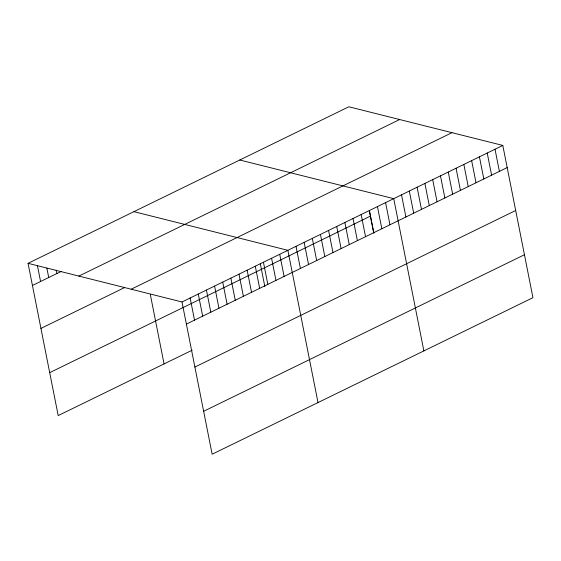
<?xml version="1.0" encoding="UTF-8"?>
<svg xmlns="http://www.w3.org/2000/svg" width="561" height="561" viewBox="0 0 561 561"><rect width="100%" height="100%" fill="white"/><g stroke="black" fill="none" stroke-linecap="round" stroke-linejoin="round"><path stroke-width="0.84" d="M28.05 263.326L348.851 106.779L502.803 145.425L532.95 297.674L212.149 454.221L182.002 301.972L28.05 263.326L58.197 415.575L192.192 350.19M32.433 285.472L61.303 271.384M78.856 276.082L399.656 119.535M40.939 328.402L124.591 287.583M131.197 289.217L451.998 132.669M182.002 301.972L502.803 145.425M49.698 372.644L370.498 216.09M186.385 324.111L507.186 167.564M194.884 367.048L515.692 210.501M203.643 411.283L524.451 254.736M239.778 160.004L393.731 198.65L423.878 350.898M133.918 211.665L287.863 250.311L318.01 402.56M495.012 149.226L499.395 171.364M487.221 153.027L491.604 175.172M479.431 156.828L483.813 178.973M471.64 160.628L476.023 182.774M463.849 164.436L468.232 186.575M456.058 168.237L460.441 190.375M448.267 172.038L452.65 194.176M440.476 175.838L444.859 197.977M432.685 179.639L437.068 201.785M424.894 183.44L429.277 205.585M417.103 187.241L421.486 209.386M409.313 191.049L413.695 213.187M401.522 194.849L405.905 216.988M385.589 202.626L389.972 224.765M377.441 206.595L381.831 228.741M369.383 210.466L373.899 233.264M369.299 210.571L373.682 232.71M361.158 214.547L365.541 236.686M353.016 218.517L357.399 240.662M344.868 222.493L349.258 244.638M336.726 226.469L341.109 248.607M328.585 230.438L332.968 252.583M320.443 234.414L324.826 256.559M312.295 238.39L316.677 260.528M304.153 242.366L308.536 264.504M296.012 246.335L300.394 268.481M279.722 254.287L284.104 276.426M271.58 258.256L275.963 280.402M263.439 262.232L267.821 284.371M260.311 263.691L264.827 286.496M255.29 266.209L259.673 288.347M247.149 270.178L251.531 292.323M239.007 274.154L243.39 296.299M230.859 278.13L235.248 300.268M222.717 282.099L227.1 304.244M214.575 286.075L218.958 308.22M206.434 290.051L210.817 312.189M198.285 294.027L202.675 316.166M190.144 297.996L194.527 320.142M150.306 294.441L164.064 363.914M56.191 270.143L56.864 273.551M46.865 268.158L48.723 277.52M37.377 265.318L40.574 281.496"/></g></svg>
